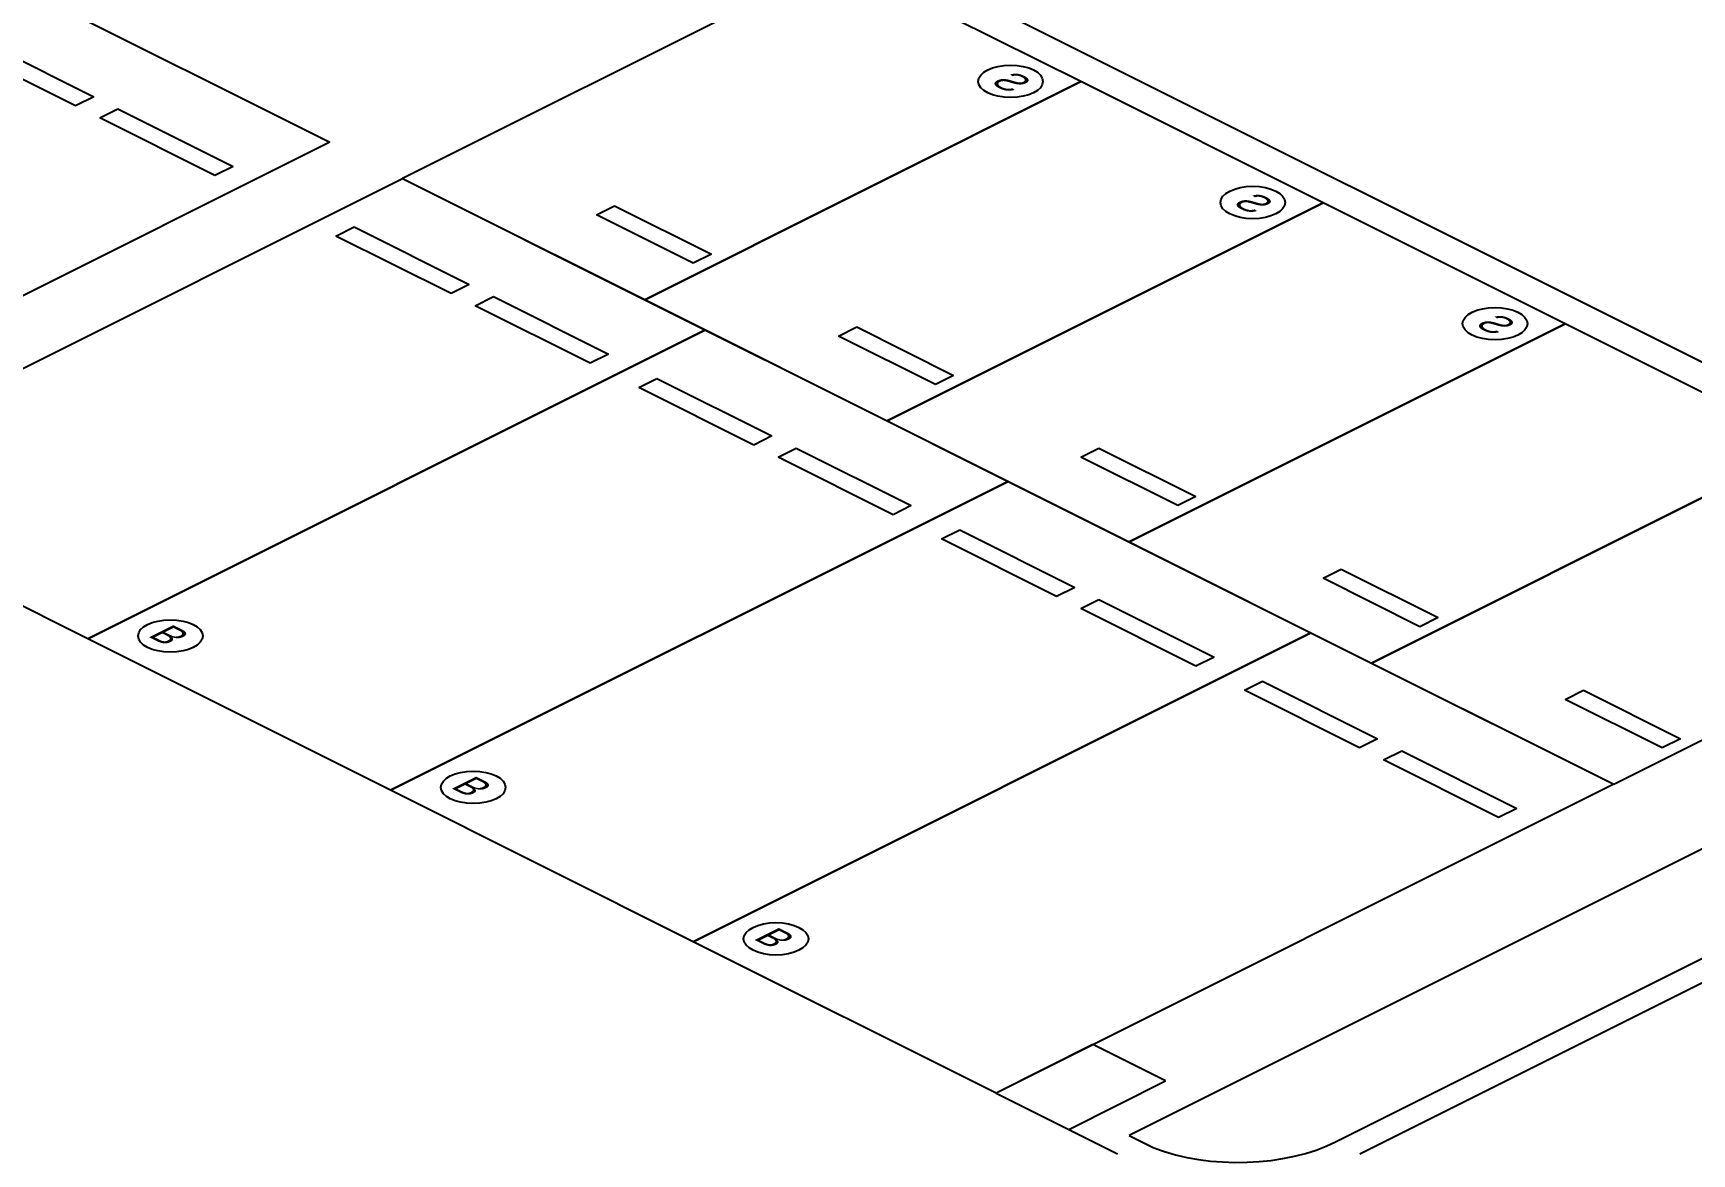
# Model space of a CAD drawing. Header units: millimetres. Extents: x 29838256 to 30236675, y -914750 to -833241.
# Drawn here: x 30204683 to 30214369, y -869852 to -863309 of the extents above; entities that cross this region are included whole.
import ezdxf

# ---------------------------------------------------------------- set-up
doc = ezdxf.new("R2010")
doc.units = ezdxf.units.MM
doc.header["$LTSCALE"] = 600
doc.header["$MEASUREMENT"] = 0
doc.layers.add('e-plan', color=9, linetype='CONTINUOUS')
doc.styles.add('돋움', font='Dotum.TTF')

msp = doc.modelspace()

# ---------------------------------------------------------------- linework, layer by layer
at = {"layer": 'e-plan', "extrusion": (0, -0.866025, 0.5)}
for p, q in [((30209351, -862689.9, -15829.5), (30216778.9, -866403.8, -22262.3)), ((30209386.4, -862884.4, -16166.4), (30206840.4, -864157.4, -18371.3)), ((30210800.8, -863591.6, -17391.4), (30209386.4, -862884.4, -16166.4)), ((30204648, -863061.2, -16472.6), (30206416, -863945.2, -18003.8)), ((30204365.1, -863344.1, -16962.6), (30205036.9, -863680, -17544.5)), ((30204930.8, -863733, -17636.3), (30204259, -863397.1, -17054.5)), ((30208254.8, -864864.6, -19596.3), (30210800.8, -863591.6, -17391.4)), ((30210800.8, -863591.6, -17391.4), (30208254.8, -864864.6, -19596.3)), ((30212215.3, -864298.8, -18616.3), (30210800.8, -863591.6, -17391.4)), ((30205036.9, -863680, -17544.5), (30204930.8, -863733, -17636.3)), ((30205072.3, -863803.8, -17758.8), (30205178.4, -863750.7, -17667)), ((30205744.2, -864139.7, -18340.7), (30205072.3, -863803.8, -17758.8)), ((30205178.4, -863750.7, -17667), (30205850.2, -864086.6, -18248.8)), ((30206416, -863945.2, -18003.8), (30202809.2, -865748.6, -21127.4)), ((30205850.2, -864086.6, -18248.8), (30205744.2, -864139.7, -18340.7)), ((30203233.5, -865960.8, -21494.9), (30206840.4, -864157.4, -18371.3)), ((30206840.4, -864157.4, -18371.3), (30208254.8, -864864.6, -19596.3)), ((30206840.4, -864157.4, -18371.3), (30208608.4, -865041.4, -19902.5)), ((30209669.3, -865571.8, -20821.2), (30212215.3, -864298.8, -18616.3)), ((30212215.3, -864298.8, -18616.3), (30209669.3, -865571.8, -20821.2)), ((30213629.7, -865006, -19841.3), (30212215.3, -864298.8, -18616.3)), ((30207971.9, -864369.5, -18738.8), (30208078, -864316.5, -18646.9)), ((30208537.7, -864652.4, -19228.8), (30207971.9, -864369.5, -18738.8)), ((30208078, -864316.5, -18646.9), (30208643.8, -864599.4, -19136.9)), ((30206451.4, -864493.3, -18953.2), (30206557.5, -864440.3, -18861.3)), ((30207123.2, -864829.2, -19535), (30206451.4, -864493.3, -18953.2)), ((30206557.5, -864440.3, -18861.3), (30207229.3, -864776.2, -19443.1)), ((30208643.8, -864599.4, -19136.9), (30208537.7, -864652.4, -19228.8)), ((30207229.3, -864776.2, -19443.1), (30207123.2, -864829.2, -19535)), ((30207264.7, -864900, -19657.5), (30207370.8, -864846.9, -19565.6)), ((30207370.8, -864846.9, -19565.6), (30208042.6, -865182.8, -20147.5)), ((30208254.8, -864864.6, -19596.3), (30209669.3, -865571.8, -20821.2)), ((30207936.6, -865235.9, -20239.4), (30207264.7, -864900, -19657.5)), ((30205001.6, -866844.8, -23026.1), (30208608.4, -865041.4, -19902.5)), ((30208608.4, -865041.4, -19902.5), (30205001.6, -866844.8, -23026.1)), ((30208608.4, -865041.4, -19902.5), (30210376.5, -865925.4, -21433.7)), ((30209386.4, -865076.8, -19963.7), (30209492.4, -865023.7, -19871.9)), ((30209952.1, -865359.6, -20453.7), (30209386.4, -865076.8, -19963.7)), ((30209492.4, -865023.7, -19871.9), (30210058.2, -865306.6, -20361.9)), ((30211083.7, -866279, -22046.2), (30213629.7, -865006, -19841.3)), ((30213629.7, -865006, -19841.3), (30211083.7, -866279, -22046.2)), ((30215044.2, -865713.3, -21066.2), (30213629.7, -865006, -19841.3)), ((30208042.6, -865182.8, -20147.5), (30207936.6, -865235.9, -20239.4)), ((30208219.4, -865377.3, -20484.3), (30208325.5, -865324.3, -20392.5)), ((30208891.3, -865713.3, -21066.2), (30208219.4, -865377.3, -20484.3)), ((30208325.5, -865324.3, -20392.5), (30208997.4, -865660.2, -20974.3)), ((30210058.2, -865306.6, -20361.9), (30209952.1, -865359.6, -20453.7)), ((30209669.3, -865571.8, -20821.2), (30211083.7, -866279, -22046.2)), ((30208997.4, -865660.2, -20974.3), (30208891.3, -865713.3, -21066.2)), ((30209032.7, -865784, -21188.7), (30209138.8, -865730.9, -21096.8)), ((30209138.8, -865730.9, -21096.8), (30209810.7, -866066.9, -21678.7)), ((30210800.8, -865784, -21188.7), (30210906.9, -865730.9, -21096.8)), ((30210906.9, -865730.9, -21096.8), (30211472.7, -866013.8, -21586.8)), ((30212498.1, -866986.3, -23271.1), (30215044.2, -865713.3, -21066.2)), ((30215044.2, -865713.3, -21066.2), (30212498.1, -866986.3, -23271.1)), ((30209704.6, -866119.9, -21770.5), (30209032.7, -865784, -21188.7)), ((30211366.6, -866066.9, -21678.7), (30210800.8, -865784, -21188.7)), ((30205001.6, -866844.8, -23026.1), (30203233.5, -865960.8, -21494.9)), ((30206769.6, -867728.8, -24557.3), (30210376.5, -865925.4, -21433.7)), ((30210376.5, -865925.4, -21433.7), (30206769.6, -867728.8, -24557.3)), ((30210376.5, -865925.4, -21433.7), (30212144.5, -866809.5, -22964.9)), ((30211472.7, -866013.8, -21586.8), (30211366.6, -866066.9, -21678.7)), ((30209810.7, -866066.9, -21678.7), (30209704.6, -866119.9, -21770.5)), ((30209987.5, -866261.4, -22015.5), (30210093.6, -866208.3, -21923.7)), ((30210093.6, -866208.3, -21923.7), (30210765.4, -866544.2, -22505.5)), ((30210659.4, -866597.3, -22597.4), (30209987.5, -866261.4, -22015.5)), ((30211083.7, -866279, -22046.2), (30212498.1, -866986.3, -23271.1)), ((30212215.3, -866491.2, -22413.6), (30212321.3, -866438.2, -22321.8)), ((30212321.3, -866438.2, -22321.8), (30212887.1, -866721.1, -22811.8)), ((30213912.6, -867693.5, -24496.1), (30216458.6, -866420.5, -22291.1)), ((30212781, -866774.1, -22903.6), (30212215.3, -866491.2, -22413.6)), ((30210765.4, -866544.2, -22505.5), (30210659.4, -866597.3, -22597.4)), ((30210800.8, -866668, -22719.9), (30210906.9, -866615, -22628)), ((30210906.9, -866615, -22628), (30211578.8, -866950.9, -23209.9)), ((30211472.7, -867003.9, -23301.7), (30210800.8, -866668, -22719.9)), ((30212887.1, -866721.1, -22811.8), (30212781, -866774.1, -22903.6)), ((30208537.7, -868612.9, -26088.5), (30212144.5, -866809.5, -22964.9)), ((30212144.5, -866809.5, -22964.9), (30208537.7, -868612.9, -26088.5)), ((30216918.3, -866827.1, -22995.5), (30211083.7, -869744.4, -28048.4)), ((30212144.5, -866809.5, -22964.9), (30213912.6, -867693.5, -24496.1)), ((30206769.6, -867728.8, -24557.3), (30205001.6, -866844.8, -23026.1)), ((30211578.8, -866950.9, -23209.9), (30211472.7, -867003.9, -23301.7)), ((30212498.1, -866986.3, -23271.1), (30213912.6, -867693.5, -24496.1)), ((30211755.6, -867145.4, -23546.7), (30211861.6, -867092.3, -23454.8)), ((30211861.6, -867092.3, -23454.8), (30212533.5, -867428.3, -24036.7)), ((30212427.4, -867481.3, -24128.6), (30211755.6, -867145.4, -23546.7)), ((30213629.7, -867198.4, -23638.6), (30213735.8, -867145.4, -23546.7)), ((30214195.5, -867481.3, -24128.6), (30213629.7, -867198.4, -23638.6)), ((30213735.8, -867145.4, -23546.7), (30214301.6, -867428.3, -24036.7)), ((30212533.5, -867428.3, -24036.7), (30212427.4, -867481.3, -24128.6)), ((30212568.9, -867552, -24251.1), (30212675, -867499, -24159.2)), ((30212675, -867499, -24159.2), (30213346.8, -867834.9, -24741)), ((30214301.6, -867428.3, -24036.7), (30214195.5, -867481.3, -24128.6)), ((30213240.7, -867888, -24832.9), (30212568.9, -867552, -24251.1)), ((30213912.6, -867693.5, -24496.1), (30210305.8, -869496.9, -27619.7)), ((30212288, -869780.8, -28111.4), (30216496, -867676.8, -24467.2)), ((30212429.5, -869851.5, -28233.9), (30216778.9, -867676.8, -24467.2)), ((30208537.7, -868612.9, -26088.5), (30206769.6, -867728.8, -24557.3)), ((30213346.8, -867834.9, -24741), (30213240.7, -867888, -24832.9)), ((30210305.8, -869496.9, -27619.7), (30208537.7, -868612.9, -26088.5)), ((30210730.1, -869709.1, -27987.2), (30211015, -869851.5, -28233.9)), ((30211083.7, -869744.4, -28048.4), (30211227.2, -869816.2, -28172.7))]:
    msp.add_line(p, q, dxfattribs=at)
at = {"layer": 'e-plan', "ltscale": 0.5, "extrusion": (0, -0.866025, 0.5)}
for p, q in [((30210871.6, -869214, -27129.7), (30210305.8, -869496.9, -27619.7)), ((30211295.9, -869426.2, -27497.2), (30210871.6, -869214, -27129.7)), ((30210730.1, -869709.1, -27987.2), (30211295.9, -869426.2, -27497.2)), ((30210305.8, -869496.9, -27619.7), (30210730.1, -869709.1, -27987.2))]:
    msp.add_line(p, q, dxfattribs=at)
at = {"layer": 'e-plan', "lineweight": -3, "extrusion": (0, -0.866025, 0.5)}
for centre in [(30210390.7, -446854.3, 739196.6), (30211805.1, -448268.7, 739196.6), (30213219.6, -449683.2, 739196.6)]:
    msp.add_circle(centre, 189.2, dxfattribs=at)
at = {"layer": 'e-plan', "extrusion": (0, -0.866025, 0.5)}
for centre in [(30205484.7, -453330.1, 739196.6), (30207252.8, -455098.2, 739196.6), (30209020.8, -456866.2, 739196.6)]:
    msp.add_circle(centre, 189.2, dxfattribs=at)
msp.add_arc((30211718.6, -458685.7, 739196.6), 791.6, 231.62652, 316.00162, dxfattribs=at)

# ---------------------------------------------------------------- texts
at = {"layer": 'e-plan', "lineweight": -3, "extrusion": (0, -0.866025, 0.5), "style": '돋움', "text_generation_flag": 4}
for p in [(30210389.1, -446996.1, 739196.6), (30211803.5, -448410.6, 739196.6), (30213218, -449825, 739196.6)]:
    msp.add_text('S', height=200, rotation=135, dxfattribs=at).set_placement(p)
at = {"layer": 'e-plan', "extrusion": (0, -0.866025, 0.5), "style": '돋움', "text_generation_flag": 4}
for p in [(30205486.3, -453188.3, 739196.6), (30207254.4, -454956.4, 739196.6), (30209022.4, -456724.4, 739196.6)]:
    msp.add_text('B', height=200, rotation=315, dxfattribs=at).set_placement(p)

doc.saveas('drawing.dxf')
